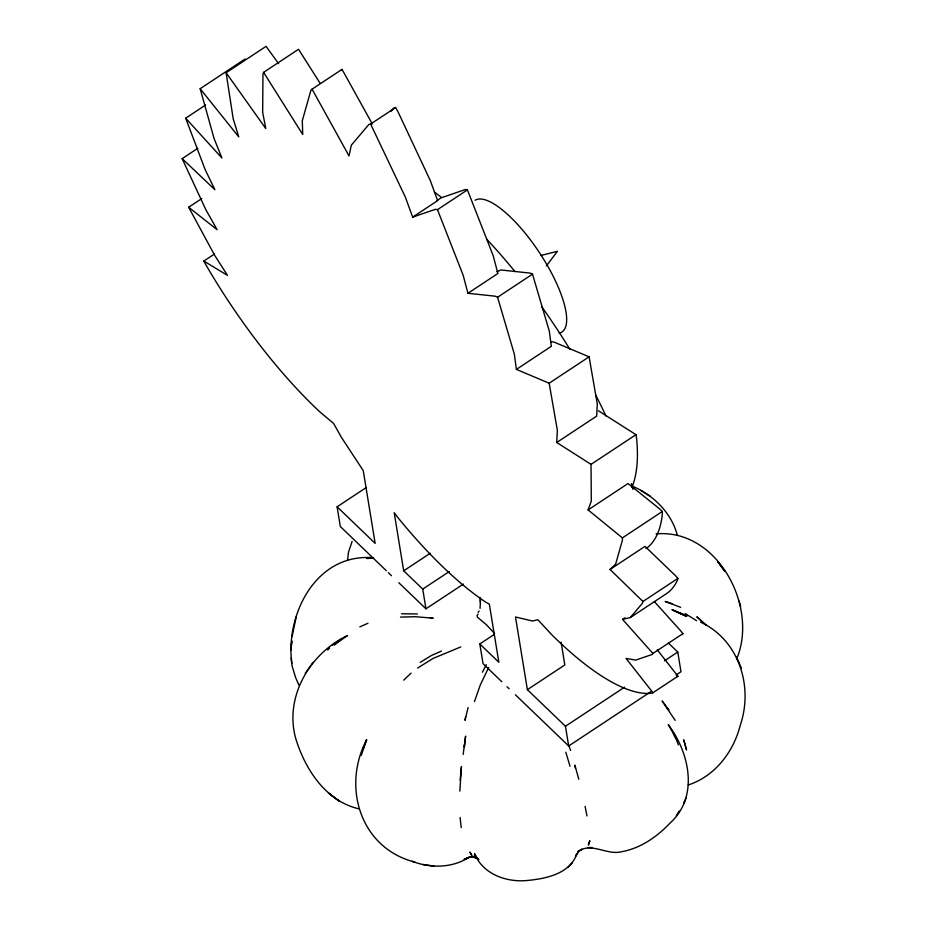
<?xml version="1.0" encoding="UTF-8"?>
<svg xmlns="http://www.w3.org/2000/svg" width="927" height="927" viewBox="0 0 927 927"><rect width="100%" height="100%" fill="white"/><g stroke="black" fill="none" stroke-linecap="round" stroke-linejoin="round"><path stroke-width="1.39" d="M480.07 608.355L480.545 598.935M278.633 63.696L266.061 46.35L226.118 72.746L233.187 118.76L238.772 136.906L200.162 88.714L245.087 59.015M459.838 791.113L461.437 766.617L460.14 780.105M657.301 649.862L677.927 676.223L652.967 692.712L626.061 658.437L635.679 660.117L652.26 654.427L652.921 653.465L622.562 619.375L630.325 617.556L642.608 603.037L642.944 601.496L610.047 569.468L615.644 564.103L622.457 540.035L622.388 537.892L588.1 509.92L591.299 501.078L591.032 464.369L556.733 442.492L557.359 430.325L549.166 383.21L516.397 369.398L514.346 354.195L497.567 297.243L495.25 296.2L467.95 293.291L463.222 275.435L437.474 209.676L435.4 209.317L412.689 217.115L405.342 197.103L370.626 124.044L368.888 124.45L351.333 145.18L349.027 155.933L312.086 89.166L342.04 69.374L372.306 123.951M291.796 663.338C285.249 613.744 316.605 552.585 373.627 557.811M464.531 744.497L464.323 747.127L465.609 736.142L463.164 754.439M291.008 650.012L291.82 640.881L291.484 644.613M347.498 560.464L348.471 552.237L352.109 541.414M465.609 716.675L465.018 720.337L468.1 707.544M292.075 636.652L296.234 616.768M610.047 569.468L644.983 546.374L675.609 575.806L677.892 578.402L677.556 579.943A276.072 87.694 56.5 0 1 665.262 594.462L630.325 617.556M478.691 859.665L474.253 855.007L477.312 858.448L474.543 853.628C482.596 873.628 505.122 882.029 525.377 880.65C544.253 879.051 570.372 874.381 576.849 853.512L575.748 856.061L578.969 851.148L582.098 849.225L577.857 851.646C591.484 841.728 606.525 855.412 621.287 851.797C640.209 848.483 656.895 836.988 669.885 823.211C699.248 797.011 689.491 752.666 668.297 724.601L672.11 731.461M361.275 755.412L366.64 739.792C341.715 786.919 360.418 848.309 414.809 862.087M474.473 701.542L480.325 684.868L488.691 667.463M736.513 659.364C758.923 606.837 717.313 528.425 656.061 533.882M320.139 83.303L298.529 49.282L263.592 72.376L262.967 74.102L262.665 112.318L265.771 128.54L226.118 72.746M366.64 739.792L363.152 748.692L364.056 746.42M686.247 797.73L683.767 803.176L684.613 801.357M482.422 672.214L486.269 664.671M334.508 644.74L347.555 635.505C309.919 653.35 284.311 696.675 295.609 738.101C304.879 768.935 325.597 801.137 358.888 808.831M678.471 812.295L679.224 811.102L676.397 815.551M478.031 614.103L476.976 615.725L477.614 617.324L486.362 624.705L494.555 633.431M478.135 612.411L479.085 611.009M682.202 634.636L682.875 633.662L680.812 630.997L654.404 601.669M313.083 662.307L305.261 673.315M546.362 265.945L557.428 251.321L540.673 255.528M327.857 649.781L329.525 647.764L327.741 649.757M391.067 111.228L393.848 107.961L395.586 107.544L398.135 112.074L430.302 180.603L437.648 200.614L412.689 217.115M567.996 867.29L572.295 862.794M312.086 89.166L310.916 90.29L302.283 120.765L302.735 134.496L263.592 72.376M340.858 70.498L342.04 69.374M403.685 680.163L411.101 673.095M334.392 644.833L339.27 640.627L337.532 642.121M341.02 639.329L332.341 645.227M197.822 148.285L182.155 158.633L214.902 189.699L205.122 169.548L185.678 118.181L205.643 104.983M214.531 253.986L203.836 261.055L227.486 275.377L214.925 255.736L188.656 207.254L201.831 198.54M370.626 124.044L395.586 107.544M437.127 200.475L441.125 197.845L465.342 189.525L467.428 189.884L493.164 255.643L497.892 273.488L467.95 293.291M437.474 209.676L467.428 189.884M497.567 297.243L532.504 274.149L549.294 331.113L551.333 346.304L516.397 369.398M386.281 570.684L340.325 526.524L337.104 506.802L366.084 487.648M549.166 383.21L589.097 356.825L597.289 403.94L596.664 416.107L556.733 442.492M463.396 584.08L425.957 608.819L422.735 589.097L403.697 570.812L430.267 553.245M591.032 464.369L635.957 434.682L598.402 410.777M422.735 589.097L449.294 571.542M588.1 509.92L628.031 483.535L659.897 509.108L662.318 511.495L662.388 513.651A295.806 93.963 56.5 0 1 646.026 548.657M622.388 537.892L662.318 511.495M501.843 681.751L483.048 663.686L479.815 643.964L494.311 634.381M642.944 601.496L677.892 578.402M622.562 619.375L624.96 617.788M650.8 691.704L568.68 745.98L565.447 726.258L527.382 689.676L564.821 664.937L561.09 642.133M652.921 653.465L682.875 633.662M565.447 726.258L624.624 687.15M664.474 660.812L677.764 652.029L668.367 643.002M676.154 674.949L680.986 671.751L677.764 652.029M417.602 668.066L432.897 658.518L460.731 646.942M420.163 662.411L431.495 655.459L441.437 651.078M496.976 271.75L500.789 269.966L530.186 273.106L532.504 274.149M677 676.652L677.927 676.223M652.967 692.712L652.04 693.141A236.628 75.168 56.5 0 1 551.785 634.763L537.892 619.746L532.469 621.009L515.482 616.976L527.382 689.676M359.838 626.872L367.996 623.234M367.092 558.425L369.433 557.486L366.837 558.494M469.491 857.232L464.103 859.352L468.772 857.51C451.797 868.124 430.464 868.402 412.144 861.276M688.274 784.972C714.949 776.258 733.616 751.832 740.267 725.215C753.512 686.594 739.062 640.036 700.592 622.11M469.688 857.093L466.2 858.275L469.815 857.232L474.068 857.324L470.186 856.733L476.768 857.962L473.639 856.733L477.521 858.472M367.868 558.587L373.048 557.672M400.499 617.081L415.157 616.722L433.21 618.17L430.302 617.95M587.625 847.521L592.086 847.568M401.588 613.767L417.359 613.952M550.835 341.831L553.639 341.924L589.097 356.825M422.874 864.509L433.917 866.038M672.411 603.755L665.169 601.472L680.661 607.347M687.37 615.818L673.5 610.429L686.281 616.188L671.948 609.56L686.061 616.142M631.588 485.841C652.921 494.67 671.16 512.249 677.231 534.949M188.656 207.254L217.103 229.687L205.736 209.479L182.155 158.633M640.754 490.395L650.151 496.212M685.215 613.57L696.571 620.696M478.32 859.028L476.119 857.324L478.714 859.781M185.678 118.181L221.901 157.984L214.067 138.517L200.162 88.714M337.104 506.802L375.157 543.373L363.257 470.673L341.484 437.451L333.546 423.361L320.302 412.295A236.628 75.168 56.5 0 1 205.284 263.766L203.836 261.055M479.815 643.964L498.842 662.249L489.329 604.103L486.119 602.376A236.628 75.168 56.5 0 1 397.915 517.602L394.184 512.666L403.697 570.812M388.367 572.689L391.495 575.702M398.807 582.724L425.957 608.819M507.069 686.768L509.155 688.773M515.412 694.798L568.68 745.98M667.116 707.857L668.865 710.082L662.133 700.974L675.192 720.372M672.747 732.608L675.795 738.784M298.992 685.296L295.632 677.637L292.075 665.934L291.229 658.147M741.333 668.1L736.536 656.965M676.339 739.526L678.355 744.879M568.842 745.401L570.58 750.464M739.039 601.032L740.696 606.27M565.829 752.214L570.001 766.27M578.784 779.236L574.879 765.157L575.482 768.39M585.088 806.374L586.988 815.969M635.957 434.682L636.478 437.417A315.504 100.22 56.5 0 1 631.913 487.266M460.105 817.463L461.217 827.684M480.012 597.498L480.302 602.144M475.145 200.232A78.876 25.052 56.5 0 1 542.04 256.663A78.876 25.052 56.5 0 1 559.132 333.175M434.334 192.051A236.628 75.168 56.5 0 1 441.055 197.08M486.559 239.062A236.628 75.168 56.5 0 1 514.925 271.553M541.739 306.791A236.628 75.168 56.5 0 1 569.885 349.305M595.748 395.157A236.628 75.168 56.5 0 1 605.945 415.956M631.414 483.604A236.628 75.168 56.5 0 1 632.909 489.363M589.781 840.974L588.425 844.81L589.781 840.974M338.749 800.835L328.575 793.072L338.749 800.835M700.221 619.723L696.861 616.837L706.107 625.261L700.221 619.723M471.785 855.331L469.977 852.237L471.785 855.331M724.497 570.87L717.614 561.495L724.497 570.87M686.49 749.758L683.802 740.047L686.49 749.758"/></g></svg>
